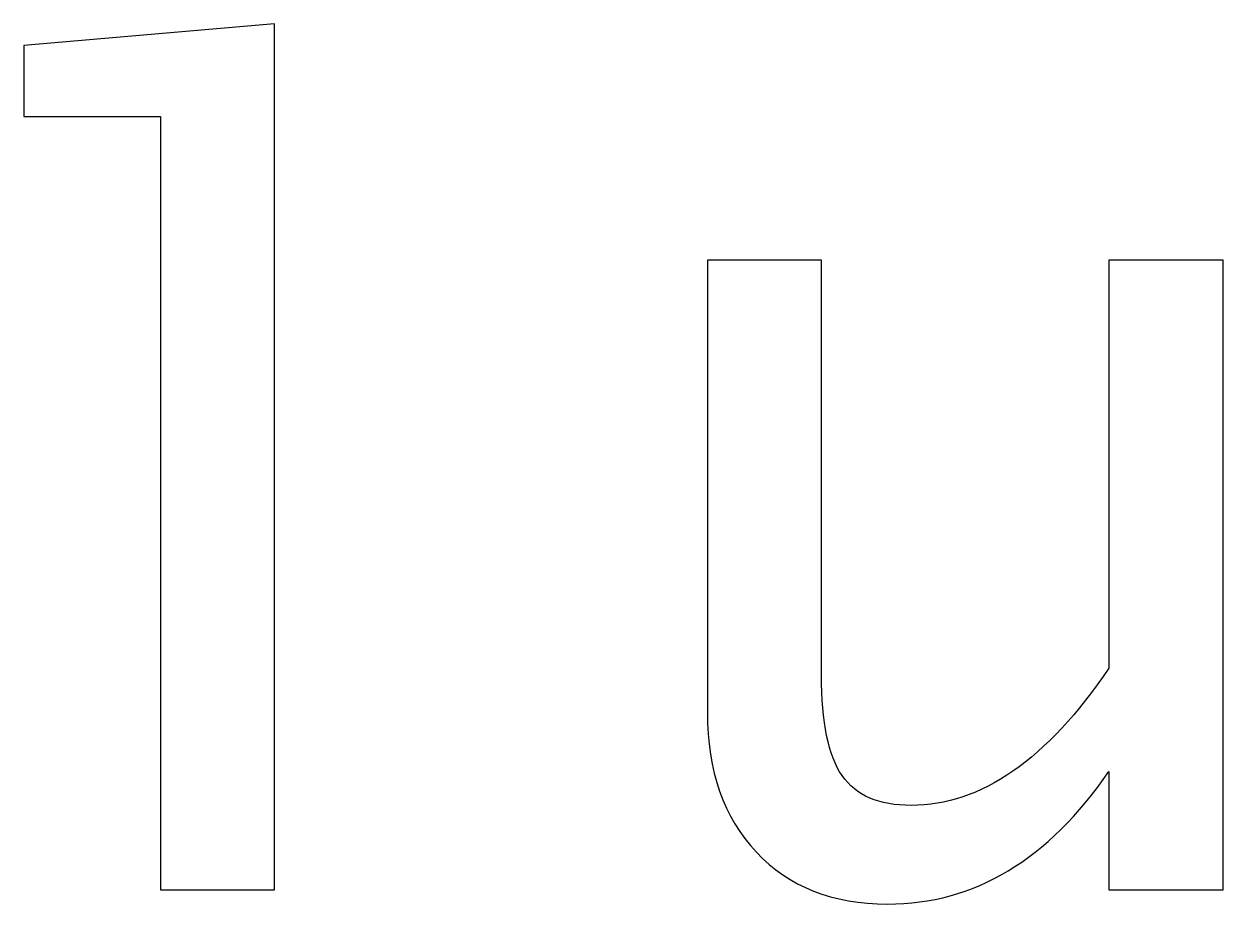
# Model space of a CAD drawing. Header units: centimetres. Extents: x -42 to 42, y -79 to 44.
# Drawn here: x -36.01 to -31.738, y -16.568 to -13.432 of the extents above; entities that cross this region are included whole.
import ezdxf

# ---------------------------------------------------------------- set-up
doc = ezdxf.new("R2010")
doc.units = ezdxf.units.CM
doc.header["$MEASUREMENT"] = 0
doc.layers.add('Layer 1', color=7, linetype='Continuous')

msp = doc.modelspace()

# ---------------------------------------------------------------- linework, layer by layer
at = {"layer": 'Layer 1'}
for points, knots in [([(-35.52362, -16.51765), (-35.52362, -16.51765), (-35.52362, -13.76175), (-35.52362, -13.76175), (-35.52362, -13.76175), (-35.52362, -13.76175), (-36.01045, -13.76175), (-36.01045, -13.76175), (-36.01045, -13.76175), (-36.01045, -13.76175), (-36.01045, -13.50775), (-36.01045, -13.50775), (-36.01045, -13.50775), (-36.01045, -13.50775), (-35.11722, -13.43155), (-35.11722, -13.43155), (-35.11722, -13.43155), (-35.11722, -13.43155), (-35.11722, -16.51765), (-35.11722, -16.51765), (-35.11722, -16.51765), (-35.11722, -16.51765), (-35.52362, -16.51765), (-35.52362, -16.51765)], [0, 0, 0, 0, 0.1428571, 0.1428571, 0.1428571, 0.1428571, 0.2857143, 0.2857143, 0.2857143, 0.2857143, 0.4285714, 0.4285714, 0.4285714, 0.4285714, 0.5714286, 0.5714286, 0.5714286, 0.5714286, 0.7142857, 0.7142857, 0.7142857, 0.7142857, 1, 1, 1, 1]), ([(-32.144, -16.51765), (-32.144, -16.51765), (-32.144, -16.09573), (-32.144, -16.09573), (-32.144, -16.09573), (-32.36061, -16.41111), (-32.62378, -16.56845), (-32.93282, -16.56845), (-32.93282, -16.56845), (-33.12896, -16.56845), (-33.28489, -16.50707), (-33.4006, -16.38359), (-33.4006, -16.38359), (-33.51701, -16.26012), (-33.57487, -16.09432), (-33.57487, -15.88477), (-33.57487, -15.88477), (-33.57487, -15.88477), (-33.57487, -14.27399), (-33.57487, -14.27399), (-33.57487, -14.27399), (-33.57487, -14.27399), (-33.16847, -14.27399), (-33.16847, -14.27399), (-33.16847, -14.27399), (-33.16847, -14.27399), (-33.16847, -15.75212), (-33.16847, -15.75212), (-33.16847, -15.75212), (-33.16847, -15.92075), (-33.14378, -16.03999), (-33.09509, -16.11054), (-33.09509, -16.11054), (-33.0457, -16.18181), (-32.96386, -16.21708), (-32.84885, -16.21708), (-32.84885, -16.21708), (-32.6005, -16.21708), (-32.36484, -16.0541), (-32.144, -15.72743), (-32.144, -15.72743), (-32.144, -15.72743), (-32.144, -14.27399), (-32.144, -14.27399), (-32.144, -14.27399), (-32.144, -14.27399), (-31.73761, -14.27399), (-31.73761, -14.27399), (-31.73761, -14.27399), (-31.73761, -14.27399), (-31.73761, -16.51765), (-31.73761, -16.51765), (-31.73761, -16.51765), (-31.73761, -16.51765), (-32.144, -16.51765), (-32.144, -16.51765)], [0, 0, 0, 0, 0.0666667, 0.0666667, 0.0666667, 0.0666667, 0.1333333, 0.1333333, 0.1333333, 0.1333333, 0.2, 0.2, 0.2, 0.2, 0.2666667, 0.2666667, 0.2666667, 0.2666667, 0.3333333, 0.3333333, 0.3333333, 0.3333333, 0.4, 0.4, 0.4, 0.4, 0.4666667, 0.4666667, 0.4666667, 0.4666667, 0.5333333, 0.5333333, 0.5333333, 0.5333333, 0.6, 0.6, 0.6, 0.6, 0.6666667, 0.6666667, 0.6666667, 0.6666667, 0.7333333, 0.7333333, 0.7333333, 0.7333333, 0.8, 0.8, 0.8, 0.8, 0.8666667, 0.8666667, 0.8666667, 0.8666667, 1, 1, 1, 1])]:
    msp.add_open_spline(points, degree=3, knots=knots, dxfattribs=at)

doc.saveas('drawing.dxf')
